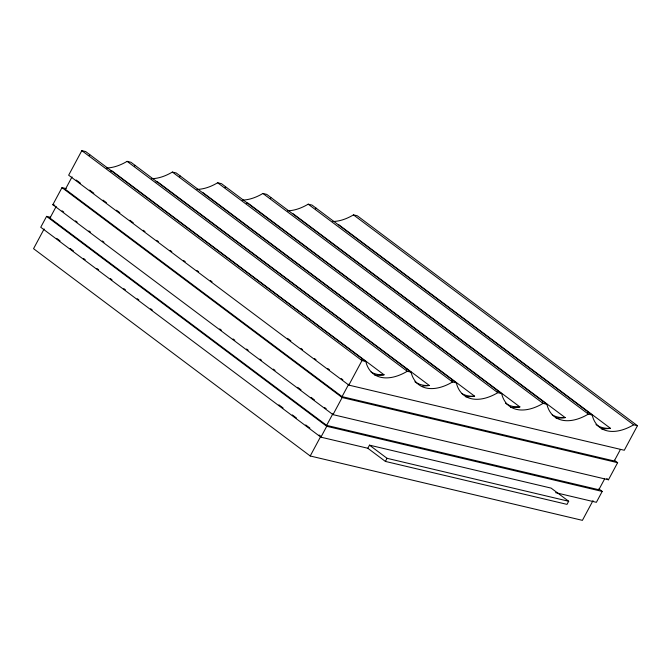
<?xml version="1.0" encoding="UTF-8"?>
<svg xmlns="http://www.w3.org/2000/svg" width="671" height="671" viewBox="0 0 671 671"><rect width="100%" height="100%" fill="white"/><g stroke="black" fill="none" stroke-linecap="round" stroke-linejoin="round"><path stroke-width="1.01" d="M50.66 217.345L46.584 216.372L40.746 227.251L320.906 437.165L367.825 448.262L385.389 461.422L567.012 504.374L568.681 501.262L551.126 488.111L369.495 445.158L367.825 448.262M614.267 460.172L617.622 462.688L608.454 479.782L332.992 414.636L52.833 204.722L61.992 187.628L66.077 188.593M637.45 425.708L633.625 424.802A52.455 30.992 -53.2 0 1 592.174 415.005L588.35 414.099A52.455 30.992 -53.2 0 1 546.899 404.294L543.074 403.388A52.455 30.992 -53.2 0 1 501.631 393.592L497.807 392.686A52.455 30.992 -53.2 0 1 456.355 382.881L452.531 381.975A52.455 30.992 -53.2 0 1 411.08 372.179L407.255 371.273A52.455 30.992 -53.2 0 1 365.804 361.468L85.645 151.554L81.82 150.648L68.66 175.198L348.819 385.112L624.29 450.258L637.45 425.708L357.291 215.794L353.466 214.888A52.455 30.992 -53.2 0 1 332.799 221.497M44.135 228.945L33.55 248.681L310.22 455.986L582.411 520.352L592.996 500.616M56.213 206.416L49.964 218.067L326.634 425.372L598.826 489.738L604.596 478.985M72.04 176.892L65.372 189.323L342.051 396.628L614.242 460.994L620.423 449.453M89.251 155.462L89.713 154.598M134.527 166.173L134.988 165.309M179.803 176.876L180.264 176.012M225.07 187.586L225.54 186.723M270.346 198.289L270.807 197.425M315.622 209L316.083 208.136M361.275 359.287L361.736 358.423M310.22 455.986L320.805 436.251L319.128 434.993M326.634 425.372L332.883 413.722M342.051 396.628L348.719 384.198M320.906 437.165L326.743 426.295L602.206 491.432L596.376 502.311L555.58 492.665M332.992 414.636L342.151 397.542L617.622 462.688M348.819 385.112L361.979 360.562L365.804 361.468M406.551 369.989L407.012 369.125M385.389 461.422L387.05 458.31L568.681 501.262M451.826 380.7L452.288 379.836M497.102 391.403L497.563 390.539M542.369 402.114L542.839 401.25M587.645 412.816L588.106 411.952M106.429 167.968A52.455 30.992 -53.2 0 0 127.096 161.359L130.92 162.265L411.08 372.179M151.705 178.679A52.455 30.992 -53.2 0 0 172.372 172.061L176.196 172.967L456.355 382.881M196.98 189.381A52.455 30.992 -53.2 0 0 217.647 182.772L221.472 183.669L501.631 393.592M242.248 200.084A52.455 30.992 -53.2 0 0 262.915 193.474L266.739 194.38L546.899 404.294M287.524 210.795A52.455 30.992 -53.2 0 0 308.19 204.177L312.015 205.083L592.174 415.005M52.833 204.722L54.871 205.209M353.466 214.888L633.625 424.802M338.419 224.483L610.442 428.308A52.455 30.992 -53.2 0 1 595.982 424.567M308.19 204.177L588.35 414.099M293.152 213.781L565.175 417.597A142 83.883 -53.2 0 1 556.074 418.176M262.915 193.474L543.074 403.388M510.799 407.465A142 83.883 -53.2 0 0 519.891 406.928L247.876 203.07A142 83.883 -53.2 0 1 246.551 203.246M217.647 182.772L497.807 392.686M606.777 478.524L608.454 479.782M598.851 488.924L602.206 491.432M202.6 192.367L474.623 396.184A142 83.883 -53.2 0 1 465.523 396.762M172.372 172.061L452.531 381.975M157.324 181.665L429.348 385.481A142 83.883 -53.2 0 1 422.822 386.01M127.096 161.359L407.255 371.273M374.972 375.349A142 83.883 -53.2 0 0 384.064 374.812L112.057 170.954A142 83.883 -53.2 0 1 110.723 171.13M81.82 150.648L361.979 360.562M76.234 180.038L80.428 183.175M89.646 190.086L93.839 193.223M103.066 200.134L106.412 202.65M116.477 210.191L119.832 212.699M129.889 220.239L133.244 222.755M143.309 230.287L144.986 231.545M156.72 240.344L158.398 241.594M170.132 250.392L171.81 251.65M183.552 260.44L185.23 261.698M196.964 270.497L198.641 271.755M210.375 280.545L212.053 281.803M287.515 338.343L290.862 340.851M300.927 348.392L302.604 349.65M314.338 358.44L316.016 359.698M327.758 368.496L329.436 369.746M341.17 378.545L342.847 379.803M61.992 187.628L342.151 397.542M62.084 210.811L63.753 212.07M75.496 220.868L77.173 222.118M88.907 230.916L90.585 232.174M102.328 240.964L103.997 242.223M219.702 328.916L221.38 330.174M233.114 338.964L234.791 340.222M246.525 349.012L248.203 350.27M259.945 359.069L261.623 360.327M273.357 369.117L275.035 370.375M297.672 387.335L301.027 389.851M311.084 397.383L314.439 399.899M324.504 407.44L326.181 408.698M369.495 445.158L387.05 458.31M46.584 216.372L326.743 426.295M56.708 238.373L60.063 240.881M70.119 248.421L73.474 250.937M83.539 258.469L85.217 259.727M96.951 268.526L98.629 269.776M110.363 278.574L112.04 279.832M123.783 288.622L125.46 289.88M137.194 298.679L138.872 299.929M150.606 308.727L152.283 309.985M278.884 404.839L283.078 407.985M292.296 414.888L296.49 418.033M305.716 424.944L309.901 428.081M610.434 428.341A142 83.883 -53.2 0 1 601.342 428.878M565.175 417.597A52.455 30.992 -53.2 0 1 552.233 414.863M519.899 406.894A52.455 30.992 -53.2 0 1 505.439 403.154M474.623 396.184A52.455 30.992 -53.2 0 1 461.69 393.449M429.348 385.481A52.455 30.992 -53.2 0 1 414.888 381.74M157.316 181.698A142 83.883 -53.2 0 1 155.999 181.833M384.08 374.779A52.455 30.992 -53.2 0 1 371.138 372.036"/></g></svg>
